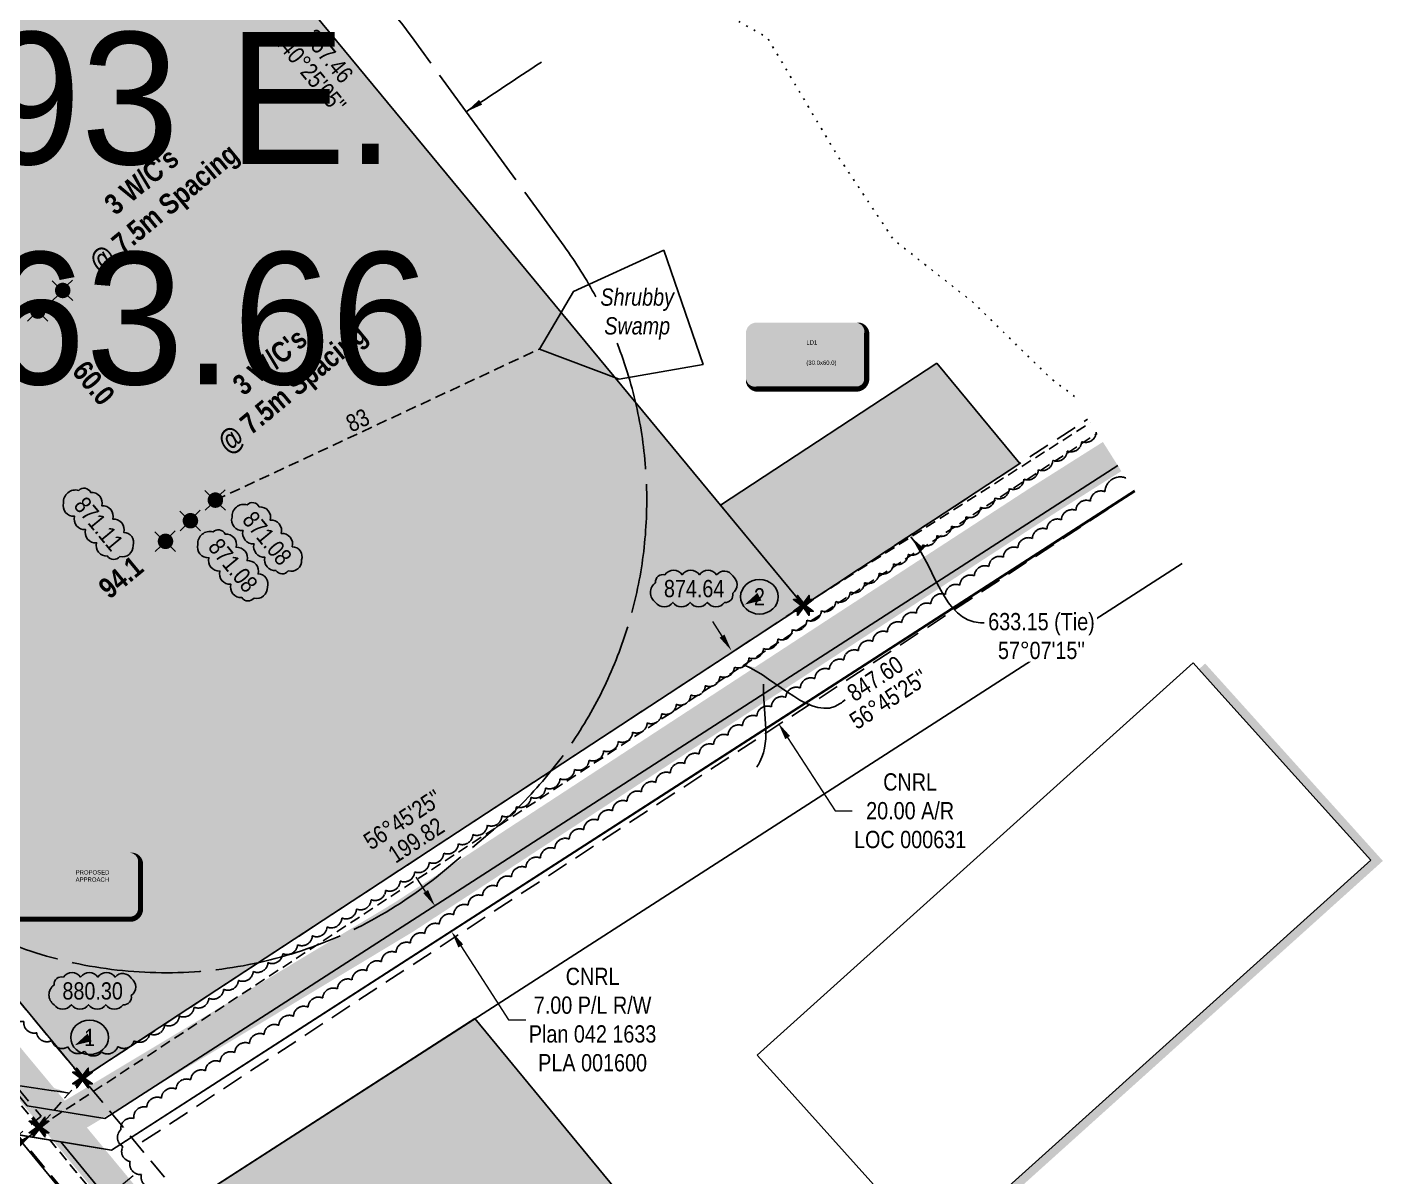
# Model space of a CAD drawing. Extents: x 414932 to 422828, y 6042137 to 6047669.
# Drawn here: x 420049 to 420834, y 6046469 to 6047135 of the extents above; entities that cross this region are included whole.
import ezdxf
from ezdxf.enums import TextEntityAlignment as Align

# ---------------------------------------------------------------- set-up
doc = ezdxf.new("R2018")
doc.units = 0
doc.header["$LTSCALE"] = 5
doc.header["$PDSIZE"] = 0.5
for name, pattern in [('0', [1, 1, 0]), ('foc-ACCESSROAD', [3.75, 2.5, -1.25]), ('foc-BUFFER', [16.75, 15, -1.75]), ('foc-TIELINE', [1.875, 1.25, -0.625]), ('foc-TOPO', [1, 0.2, -0.8])]:
    doc.linetypes.add(name, pattern=pattern)
doc.layers.get('Defpoints').update_dxf_attribs({"color": 9})
for name, color, linetype, lineweight in [('AS-GENERAL', 48, 'Continuous', 18), ('F-AR-T', 190, 'Continuous', 9), ('F-RW-T', 190, 'Continuous', 9), ('T-TIE-T', 201, 'Continuous', 18)]:
    doc.layers.add(name, color=color, linetype=linetype, lineweight=lineweight)
for name, color, linetype in [('AS-ROADS', 254, 'Continuous'), ('AUX-BUFFER', 7, 'foc-BUFFER'), ('C-RW', 13, 'Continuous'), ('CG-NOTES', 7, 'Continuous'), ('DETAIL-T', 7, 'Continuous'), ('F-AR', 190, 'foc-ACCESSROAD'), ('F-RW', 190, 'Continuous'), ('F-WS', 190, 'foc-ACCESSROAD'), ('L-BD', 7, 'Continuous'), ('L-BD1', 253, 'Continuous'), ('L-MON', 1, 'Continuous'), ('L-TIE', 7, 'foc-TIELINE'), ('P-ELEVATION', 7, 'Continuous'), ('P-PROPOSED', 10, 'Continuous'), ('P-PROPOSED-H', 21, 'Continuous'), ('P-TEMP-BLOCKS', 250, 'Continuous'), ('P-TEMP-H', 41, 'Continuous'), ('P-TEMP_WORKSPACE', 46, 'Continuous'), ('T-BUSH', 110, '0'), ('T-TIE', 201, 'foc-TIELINE'), ('T-VEGETATION CHANGE', 104, 'foc-TOPO'), ('WETLAND', 143, 'Continuous'), ('WETLAND-T', 146, 'Continuous')]:
    doc.layers.add(name, color=color, linetype=linetype)
doc.styles.add('80', font='ARIALN.TTF', dxfattribs={"height": 10})
doc.styles.add('80CG', font='ARIALN.TTF', dxfattribs={"height": 10})
doc.styles.add('80L', font='ARIALN.TTF', dxfattribs={"height": 10})
doc.styles.add('80LS', font='ARIALNI.TTF', dxfattribs={"height": 10})
doc.styles.add('BOLD', font='ARIALNB.TTF')
doc.styles.get("Standard").update_dxf_attribs({"font": 'ARIALN.TTF'})
doc.dimstyles.new('CG2011', dxfattribs={"dimscale": 5, "dimtxt": 9, "dimasz": 2, "dimexe": 0.2, "dimexo": 0.0625, "dimgap": 0.5, "dimtad": 0, "dimtih": 1, "dimtoh": 1, "dimzin": 0, "dimdsep": 46, "dimtxsty": '80CG', "dimcen": 0.1, "dimse1": 1, "dimse2": 1, "dimclrd": 256, "dimclrt": 256, "dimaunit": 1, "dimadec": 4, "dimazin": 0, "dimtfac": 0.06, "dimtofl": 0, "dimtmove": 0, "dimatfit": 1, "dimfxl": 0.2, "dimtolj": 1, "dimtzin": 0, "dimlwd": -1, "dimarcsym": 0})
doc.dimstyles.new('Compass 5 000', dxfattribs={"dimscale": 5, "dimtxt": 9, "dimasz": 2, "dimexe": 0.2, "dimexo": 0.0625, "dimgap": 0.5, "dimtad": 0, "dimtih": 1, "dimtoh": 1, "dimzin": 0, "dimdsep": 46, "dimtxsty": '80CG', "dimcen": 0.1, "dimse1": 1, "dimse2": 1, "dimclrd": 256, "dimclrt": 256, "dimaunit": 1, "dimadec": 4, "dimazin": 0, "dimtfac": 0.06, "dimtofl": 0, "dimtmove": 0, "dimatfit": 1, "dimfxl": 0.2, "dimtolj": 1, "dimtzin": 0, "dimlwd": -1, "dimarcsym": 0})

# ---------------------------------------------------------------- blocks, each defined once
blk = doc.blocks.new('*D68')
at = {"layer": 'Defpoints', "color": 0, "transparency": 16777216}
for p in [(420532.55, 6046822.61), (420457.03, 6046773.78), (420559.68, 6046780.64)]:
    blk.add_point(p, dxfattribs=at)
at = {"layer": 'F-AR-T', "transparency": 16777216}
for p, q in [((420451.6, 6046782.18), (420446.17, 6046790.58)), ((420489.59, 6046723.41), (420517.03, 6046680.98)), ((420517.03, 6046680.98), (420527.03, 6046680.98))]:
    blk.add_line(p, q, dxfattribs=at)
for points in [[(420453, 6046783.08), (420450.2, 6046781.27), (420457.03, 6046773.78)], [(420490.99, 6046724.32), (420488.19, 6046722.51), (420484.16, 6046731.81)]]:
    blk.add_solid(points, dxfattribs=at)
at = {"layer": 'F-AR-T', "transparency": 16777216, "insert": (420560.54, 6046680.98), "char_height": 10, "attachment_point": 5, "style": '80CG'}
blk.add_mtext('\\A1;CNRL\\P20.00 A/R\\PLOC 000631', dxfattribs=at)
blk = doc.blocks.new('*D70')
at = {"layer": 'Defpoints', "color": 0, "transparency": 16777216}
for p in [(419968.92, 6046610.25), (419955.42, 6046599.14), (420094.95, 6046457.04)]:
    blk.add_point(p, dxfattribs=at)
at = {"layer": 'F-RW-T', "transparency": 16777216}
for p, q in [((420102.67, 6046463.4), (420110.4, 6046469.75)), ((420073.72, 6046439.58), (420030.83, 6046404.3)), ((420030.83, 6046404.3), (420020.83, 6046404.3))]:
    blk.add_line(p, q, dxfattribs=at)
for points in [[(420101.62, 6046464.68), (420103.73, 6046462.11), (420094.95, 6046457.04)], [(420072.66, 6046440.87), (420074.78, 6046438.29), (420081.44, 6046445.93)]]:
    blk.add_solid(points, dxfattribs=at)
at = {"layer": 'F-RW-T', "transparency": 16777216, "insert": (419984.58, 6046404.3), "char_height": 10, "attachment_point": 5, "style": '80CG'}
blk.add_mtext('\\A1;CNRL\\P7.00 P/L R/W\\PPLA 001968', dxfattribs=at)
blk = doc.blocks.new('*D71')
at = {"layer": 'Defpoints', "color": 0, "transparency": 16777216}
for p in [(420413.58, 6046708.73), (420423.08, 6046694.04), (420294.83, 6046611.12)]:
    blk.add_point(p, dxfattribs=at)
at = {"layer": 'F-RW-T', "transparency": 16777216}
for p, q in [((420279.9, 6046634.2), (420274.47, 6046642.6)), ((420300.26, 6046602.72), (420327.88, 6046560)), ((420327.88, 6046560), (420337.88, 6046560))]:
    blk.add_line(p, q, dxfattribs=at)
for points in [[(420281.3, 6046635.11), (420278.5, 6046633.3), (420285.33, 6046625.81)], [(420301.66, 6046603.63), (420298.86, 6046601.82), (420294.83, 6046611.12)]]:
    blk.add_solid(points, dxfattribs=at)
at = {"layer": 'F-RW-T', "transparency": 16777216, "insert": (420376.61, 6046560), "char_height": 10, "attachment_point": 5, "style": '80CG'}
blk.add_mtext('\\A1;CNRL\\P7.00 P/L R/W\\PPlan 042 1633\\PPLA 001600', dxfattribs=at)
blk = doc.blocks.new('WC')
at = {"layer": 'L-MON'}
h = blk.add_hatch(color=255, dxfattribs=at)
h.dxf.hatch_style = 1
edge = h.paths.add_edge_path()
edge.add_arc((0, 0), 0.9, 0, 360)
at = {"layer": 'L-MON', "color": 240, "flags": 128}
for points in [[(-0.62, 0.5), (-1.23, 1.12)], [(0.52, 0.61), (1.13, 1.21)], [(-1.18, -1.18), (-0.56, -0.57)], [(1.16, -1.18), (0.56, -0.57)]]:
    blk.add_lwpolyline(points, dxfattribs=at)
at = {"layer": 'L-MON', "color": 240}
for radius in [0.8, 0.373]:
    blk.add_circle((0, 0), radius, dxfattribs=at)
blk = doc.blocks.new('TEMP')
h = blk.add_hatch(color=255)
h.dxf.hatch_style = 1
h.paths.add_polyline_path([(0, 0.25), (-0.67, 1.15), (-0.67, 0.67), (-1.15, 0.67), (-0.25, 0), (-1.15, -0.67), (-0.67, -0.67), (-0.67, -1.15), (0, -0.25), (0.67, -1.15), (0.67, -0.67), (1.15, -0.67), (0.25, 0), (1.15, 0.67), (0.67, 0.67), (0.67, 1.15)])
h.paths.add_polyline_path([(0.57, 0.85), (0.57, 0.57), (0.85, 0.57), (0.08, 0), (0.85, -0.57), (0.57, -0.57), (0.57, -0.85), (0, -0.08), (-0.57, -0.85), (-0.57, -0.57), (-0.85, -0.57), (-0.08, 0), (-0.85, 0.57), (-0.57, 0.57), (-0.57, 0.85), (0, 0.08)], flags=16)
h = blk.add_hatch(color=1)
h.dxf.hatch_style = 1
h.paths.add_polyline_path([(0, 0.08), (-0.57, 0.85), (-0.57, 0.57), (-0.85, 0.57), (-0.08, 0), (-0.85, -0.57), (-0.57, -0.57), (-0.57, -0.85), (0, -0.08), (0.57, -0.85), (0.57, -0.57), (0.85, -0.57), (0.08, 0), (0.85, 0.57), (0.57, 0.57), (0.57, 0.85)])
at = {"color": 1}
for p, q in [((-0.08, 0), (0.08, 0)), ((0, 0.08), (0, -0.08))]:
    blk.add_line(p, q, dxfattribs=at)
at = {"color": 255, "flags": 128}
blk.add_lwpolyline([(-0.25, 0), (-1.15, 0.67), (-0.67, 0.67), (-0.67, 1.15), (0, 0.25), (0.67, 1.15), (0.67, 0.67), (1.15, 0.67), (0.25, 0), (1.15, -0.67), (0.67, -0.67), (0.67, -1.15), (0, -0.25), (-0.67, -1.15), (-0.67, -0.67), (-1.15, -0.67)], close=True, dxfattribs=at)
at = {"color": 1, "flags": 128}
blk.add_lwpolyline([(-0.08, 0), (-0.85, 0.57), (-0.57, 0.57), (-0.57, 0.85), (0, 0.08), (0.57, 0.85), (0.57, 0.57), (0.85, 0.57), (0.08, 0), (0.85, -0.57), (0.57, -0.57), (0.57, -0.85), (0, -0.08), (-0.57, -0.85), (-0.57, -0.57), (-0.85, -0.57)], close=True, dxfattribs=at)
blk = doc.blocks.new('*U44')
at = {"true_color": 0xff8aff}
h = blk.add_hatch(color=211, dxfattribs=at)
edge = h.paths.add_edge_path()
edge.add_line((-29, -20), (29, -20))
edge.add_arc((29, -14), 6, 270, 360)
edge.add_line((35, -14), (35, 12.5))
edge.add_arc((29, 12.5), 6, 0, 90)
edge.add_line((29, 18.5), (-29, 18.5))
edge.add_arc((-29, 12.5), 6, 90, 180)
edge.add_line((-35, 12.5), (-35, -14))
edge.add_arc((-29, -14), 6, 180, 270)
at = {"color": 250, "flags": 128}
blk.add_lwpolyline([(-29, -20, 3, 3, 0), (29, -20, 3, 3, 0.414214), (35, -14, 3, 3, 0), (35, 12.5, 3, 0, 0.414214), (29, 18.5, 0, 0, 0), (-29, 18.5, 0, 0, 0.414214), (-35, 12.5, 0, 0, 0), (-35, -14, 0, 3, 0.414214)], format="xyseb", close=True, dxfattribs=at)
at = {"flags": 128}
blk.add_lwpolyline([(-21.17, -2.14, 0, 7.5, 0), (0, 0, 0, 0, 0)], format="xyseb", dxfattribs=at)
at = {"color": 250, "lineweight": 30, "flags": 104}
blk.add_attdef('TEMP_AREA_W1', text='', height=12, dxfattribs=at).set_placement((0, 8.26), align=Align.MIDDLE_CENTER)
blk.add_attdef('ENTER_TEXT', text='', height=9, dxfattribs=at).set_placement((0, -3.47), align=Align.TOP_CENTER)
blk = doc.blocks.new('*U52')
at = {"layer": 'P-ELEVATION'}
h = blk.add_hatch(color=111, dxfattribs=at)
h.dxf.hatch_style = 1
edge = h.paths.add_edge_path()
edge.add_arc((-17.35, -4.5), 6.1, 215, 325)
edge.add_arc((-7.35, -4.5), 6.1, 215, 325)
edge.add_arc((2.65, -4.5), 6.1, 215, 325)
edge.add_arc((12.65, -4.5), 6.1, 215, 325)
edge.add_arc((18.14, -3.7), 4.32, 263.43363, 373.43363)
edge.add_arc((18.85, 2.3), 6.1, 305, 415)
edge.add_arc((17.45, 4.39), 5.69, 30.69553, 140.69553)
edge.add_arc((8.05, 4.5), 6.1, 35, 145)
edge.add_arc((-1.95, 4.5), 6.1, 35, 145)
edge.add_arc((-11.95, 4.5), 6.1, 35, 145)
edge.add_arc((-18.04, 3.81), 4.33, 75.42608, 185.42608)
edge.add_arc((-18.36, -2.3), 6.96, 125, 235)
at = {"color": 240, "flags": 128}
blk.add_lwpolyline([(-22.35, -8, 0.520567), (-12.35, -8, 0.520567), (-2.35, -8, 0.520567), (7.65, -8, 0.520567), (17.65, -8, 0.520567), (22.35, -2.7, 0.520567), (22.35, 7.3, 0.520567), (13.05, 8, 0.520567), (3.05, 8, 0.520567), (-6.95, 8, 0.520567), (-16.95, 8, 0.520567), (-22.35, 3.4, 0.520567)], format="xyb", close=True, dxfattribs=at)
at = {"layer": 'P-ELEVATION', "color": 240, "flags": 128}
blk.add_lwpolyline([(0, 0, 12.5, 0, 0), (-14.53, 4.39, 0, 0, 0)], format="xyseb", dxfattribs=at)
at = {"layer": 'P-ELEVATION', "color": 240, "style": '80'}
blk.add_attdef('ELEVATION', text='', height=10, dxfattribs=at).set_placement((0, 0), align=Align.MIDDLE_CENTER)
blk = doc.blocks.new('*U53')
at = {"layer": 'P-ELEVATION'}
h = blk.add_hatch(color=111, dxfattribs=at)
h.dxf.hatch_style = 1
edge = h.paths.add_edge_path()
edge.add_arc((-17.35, -4.5), 6.1, 215, 325)
edge.add_arc((-7.35, -4.5), 6.1, 215, 325)
edge.add_arc((2.65, -4.5), 6.1, 215, 325)
edge.add_arc((12.65, -4.5), 6.1, 215, 325)
edge.add_arc((18.14, -3.7), 4.32, 263.43363, 373.43363)
edge.add_arc((18.85, 2.3), 6.1, 305, 415)
edge.add_arc((17.45, 4.39), 5.69, 30.69553, 140.69553)
edge.add_arc((8.05, 4.5), 6.1, 35, 145)
edge.add_arc((-1.95, 4.5), 6.1, 35, 145)
edge.add_arc((-11.95, 4.5), 6.1, 35, 145)
edge.add_arc((-18.04, 3.81), 4.33, 75.42608, 185.42608)
edge.add_arc((-18.36, -2.3), 6.96, 125, 235)
at = {"color": 240, "flags": 128}
blk.add_lwpolyline([(-22.35, -8, 0.520567), (-12.35, -8, 0.520567), (-2.35, -8, 0.520567), (7.65, -8, 0.520567), (17.65, -8, 0.520567), (22.35, -2.7, 0.520567), (22.35, 7.3, 0.520567), (13.05, 8, 0.520567), (3.05, 8, 0.520567), (-6.95, 8, 0.520567), (-16.95, 8, 0.520567), (-22.35, 3.4, 0.520567)], format="xyb", close=True, dxfattribs=at)
at = {"layer": 'P-ELEVATION', "color": 240, "flags": 128}
blk.add_lwpolyline([(0, 0, 12.5, 0, 0), (-14.53, 4.39, 0, 0, 0)], format="xyseb", dxfattribs=at)
at = {"layer": 'P-ELEVATION', "color": 240, "style": '80'}
blk.add_attdef('ELEVATION', text='', height=10, dxfattribs=at).set_placement((0, 0), align=Align.MIDDLE_CENTER)
blk = doc.blocks.new('Induction_Bend_No')
at = {"layer": 'P-ELEVATION'}
h = blk.add_hatch(color=111, dxfattribs=at)
h.dxf.hatch_style = 1
edge = h.paths.add_edge_path()
edge.add_ellipse((0, 0), major_axis=(-10.94, 0), ratio=0.913794, start_angle=0, end_angle=360)
at = {"layer": 'P-ELEVATION', "color": 7, "flags": 128}
blk.add_lwpolyline([(0, 0, 5, 0, 0), (-8.54, -4.54, 0, 0, 0)], format="xyseb", dxfattribs=at)
at = {"layer": 'P-ELEVATION', "color": 7}
blk.add_ellipse((0, 0), major_axis=(-10.94, 0), ratio=0.913794, dxfattribs=at)
at = {"layer": 'P-ELEVATION', "style": '80'}
blk.add_attdef('BEND', text='', height=10, dxfattribs=at).set_placement((0, 0), align=Align.MIDDLE_CENTER)
blk = doc.blocks.new('*U55')
at = {"layer": 'P-ELEVATION'}
h = blk.add_hatch(color=111, dxfattribs=at)
h.dxf.hatch_style = 1
edge = h.paths.add_edge_path()
edge.add_arc((-17.35, -4.5), 6.1, 215, 325)
edge.add_arc((-7.35, -4.5), 6.1, 215, 325)
edge.add_arc((2.65, -4.5), 6.1, 215, 325)
edge.add_arc((12.65, -4.5), 6.1, 215, 325)
edge.add_arc((18.14, -3.7), 4.32, 263.43363, 373.43363)
edge.add_arc((18.85, 2.3), 6.1, 305, 415)
edge.add_arc((17.45, 4.39), 5.69, 30.69553, 140.69553)
edge.add_arc((8.05, 4.5), 6.1, 35, 145)
edge.add_arc((-1.95, 4.5), 6.1, 35, 145)
edge.add_arc((-11.95, 4.5), 6.1, 35, 145)
edge.add_arc((-18.04, 3.81), 4.33, 75.42608, 185.42608)
edge.add_arc((-18.36, -2.3), 6.96, 125, 235)
at = {"color": 240, "flags": 128}
blk.add_lwpolyline([(-22.35, -8, 0.520567), (-12.35, -8, 0.520567), (-2.35, -8, 0.520567), (7.65, -8, 0.520567), (17.65, -8, 0.520567), (22.35, -2.7, 0.520567), (22.35, 7.3, 0.520567), (13.05, 8, 0.520567), (3.05, 8, 0.520567), (-6.95, 8, 0.520567), (-16.95, 8, 0.520567), (-22.35, 3.4, 0.520567)], format="xyb", close=True, dxfattribs=at)
at = {"layer": 'P-ELEVATION', "color": 240, "flags": 128}
blk.add_lwpolyline([(0, 0, 12.5, 0, 0), (-14.53, 4.39, 0, 0, 0)], format="xyseb", dxfattribs=at)
at = {"layer": 'P-ELEVATION', "color": 240, "style": '80'}
blk.add_attdef('ELEVATION', text='', height=10, dxfattribs=at).set_placement((0, 0), align=Align.MIDDLE_CENTER)
blk = doc.blocks.new('*U45')
at = {"layer": 'P-ELEVATION'}
h = blk.add_hatch(color=111, dxfattribs=at)
h.dxf.hatch_style = 1
edge = h.paths.add_edge_path()
edge.add_arc((-17.35, -4.5), 6.1, 215, 325)
edge.add_arc((-7.35, -4.5), 6.1, 215, 325)
edge.add_arc((2.65, -4.5), 6.1, 215, 325)
edge.add_arc((12.65, -4.5), 6.1, 215, 325)
edge.add_arc((18.14, -3.7), 4.32, 263.43363, 373.43363)
edge.add_arc((18.85, 2.3), 6.1, 305, 415)
edge.add_arc((17.45, 4.39), 5.69, 30.69553, 140.69553)
edge.add_arc((8.05, 4.5), 6.1, 35, 145)
edge.add_arc((-1.95, 4.5), 6.1, 35, 145)
edge.add_arc((-11.95, 4.5), 6.1, 35, 145)
edge.add_arc((-18.04, 3.81), 4.33, 75.42608, 185.42608)
edge.add_arc((-18.36, -2.3), 6.96, 125, 235)
at = {"color": 240, "flags": 128}
blk.add_lwpolyline([(-22.35, -8, 0.520567), (-12.35, -8, 0.520567), (-2.35, -8, 0.520567), (7.65, -8, 0.520567), (17.65, -8, 0.520567), (22.35, -2.7, 0.520567), (22.35, 7.3, 0.520567), (13.05, 8, 0.520567), (3.05, 8, 0.520567), (-6.95, 8, 0.520567), (-16.95, 8, 0.520567), (-22.35, 3.4, 0.520567)], format="xyb", close=True, dxfattribs=at)
at = {"layer": 'P-ELEVATION', "color": 240, "flags": 128}
blk.add_lwpolyline([(0, 0, 12.5, 0, 0), (-14.53, 4.39, 0, 0, 0)], format="xyseb", dxfattribs=at)
at = {"layer": 'P-ELEVATION', "color": 240, "style": '80'}
blk.add_attdef('ELEVATION', text='', height=10, dxfattribs=at).set_placement((0, 0), align=Align.MIDDLE_CENTER)
blk = doc.blocks.new('*U48')
h = blk.add_hatch(color=255)
edge = h.paths.add_edge_path()
edge.add_line((-31.5, -20), (31.5, -20))
edge.add_arc((31.5, -14), 6, 270, 360)
edge.add_line((37.5, -14), (37.5, 12.5))
edge.add_arc((31.5, 12.5), 6, 0, 90)
edge.add_line((31.5, 18.5), (-31.5, 18.5))
edge.add_arc((-31.5, 12.5), 6, 90, 180)
edge.add_line((-37.5, 12.5), (-37.5, -14))
edge.add_arc((-31.5, -14), 6, 180, 270)
at = {"color": 1, "flags": 128}
blk.add_lwpolyline([(-31.5, -20, 3, 3, 0), (31.5, -20, 3, 3, 0.414214), (37.5, -14, 3, 3, 0), (37.5, 12.5, 3, 0, 0.414214), (31.5, 18.5, 0, 0, 0), (-31.5, 18.5, 0, 0, 0.414214), (-37.5, 12.5, 0, 0, 0), (-37.5, -14, 0, 3, 0.414214)], format="xyseb", close=True, dxfattribs=at)
for points in [[(-60.18, -34.46, 0, 7.5, 0), (0, 0, 0, 0, 0)], [(0.79, -14.78, 0, 7.5, 0), (0, 0, 0, 0, 0)]]:
    blk.add_lwpolyline(points, format="xyseb", dxfattribs=at)
at = {"color": 1, "lineweight": 30, "flags": 104}
blk.add_attdef('ENTER_TEXT', text='', height=10, dxfattribs=at).set_placement((0, 0), align=Align.MIDDLE_CENTER)
blk = doc.blocks.new('*U39')
at = {"layer": 'CG-NOTES'}
for p, q in [((-173.38, 20.73), (166.62, 20.73)), ((-173.38, -1.71), (-173.38, 20.73)), ((166.62, 20.73), (166.62, -1.71)), ((-173.38, -133.27), (-173.38, -1.71)), ((166.62, -1.71), (166.62, -133.27)), ((166.62, -133.27), (-173.38, -133.27))]:
    blk.add_line(p, q, dxfattribs=at)
at = {"layer": 'CG-NOTES', "const_width": 5, "flags": 128}
for points in [[(169.12, -1.76), (169.12, 15.73)], [(169.12, -1.76), (169.12, -135.77), (-168.38, -135.77)]]:
    blk.add_lwpolyline(points, dxfattribs=at)
blk = doc.blocks.new('*U83')
h = blk.add_hatch(color=254)
edge = h.paths.add_edge_path()
edge.add_line((-36.5, -28.5), (36.5, -28.5))
edge.add_arc((36.5, -22.5), 6, 270, 360)
edge.add_line((42.5, -22.5), (42.5, 21))
edge.add_arc((36.5, 21), 6, 0, 90)
edge.add_line((36.5, 27), (-36.5, 27))
edge.add_arc((-36.5, 21), 6, 90, 180)
edge.add_line((-42.5, 21), (-42.5, -22.5))
edge.add_arc((-36.5, -22.5), 6, 180, 270)
at = {"color": 1, "flags": 128}
blk.add_lwpolyline([(-36.5, -28.5, 3, 3, 0), (36.5, -28.5, 3, 3, 0.414214), (42.5, -22.5, 3, 3, 0), (42.5, 21, 3, 0, 0.414214), (36.5, 27, 0, 0, 0), (-36.5, 27, 0, 0, 0.414214), (-42.5, 21, 0, 0, 0), (-42.5, -22.5, 0, 3, 0.414214)], format="xyseb", close=True, dxfattribs=at)
blk.add_lwpolyline([(-5.14, -25.8, 0, 10, 0), (0, 0, 5, 5, 0)], format="xyseb", dxfattribs=at)
at = {"color": 1, "lineweight": 30, "flags": 104}
blk.add_attdef('ENTER_TEXT', text='', height=10, dxfattribs=at).set_placement((-0.35, 0), align=Align.MIDDLE_CENTER)

msp = doc.modelspace()

# ---------------------------------------------------------------- hatches: boundary and pattern name
at = {"layer": 'P-PROPOSED-H'}
h = msp.add_hatch(color=256, dxfattribs=at)
h.dxf.hatch_style = 1
h.paths.add_polyline_path([(420088.74, 6047295.807), (419706.254, 6046979.586), (420081.07, 6046526.228), (420498.684, 6046799.959)])
at = {"layer": 'P-TEMP-H'}
h = msp.add_hatch(color=256, dxfattribs=at)
h.dxf.hatch_style = 1
h.paths.add_polyline_path([(420575.957, 6046940.274), (420624.034, 6046882.121), (420498.684, 6046799.959), (420450.606, 6046858.113)])
h = msp.add_hatch(color=256, dxfattribs=at)
h.dxf.hatch_style = 1
h.paths.add_polyline_path([(420308.474, 6046560.65), (420141.603, 6046453.061), (420300.661, 6046260.256), (420467.533, 6046367.845)])

# ---------------------------------------------------------------- linework, layer by layer
at = {"layer": 'AS-ROADS', "const_width": 19.991, "flags": 128}
for points in [[(420376.725, 6046128.893), (420304.117, 6046216.905), (420163.512, 6046385.35), (420068.13, 6046500.585), (420016.73, 6046562.397), (419859.835, 6046755.345), (419552.516, 6047123.38)], [(420069.455, 6046500.58), (420267.025, 6046619.247), (420520.887, 6046785.012), (420636.125, 6046860.002), (420677.556, 6046886.18)]]:
    msp.add_lwpolyline(points, dxfattribs=at)
at = {"layer": 'AUX-BUFFER', "color": 251, "linetype": 'foc-BUFFER', "flags": 128}
msp.add_lwpolyline([(420390.872, 6046951.772, -0.32362), (420317.3, 6046668.357), (420288.411, 6046644.474, -0.4323697), (419927.16, 6046689.995), (419838.751, 6046811.441, -0.3962876), (419881.552, 6047151.101), (419910.44, 6047174.985, -0.4323697), (420271.691, 6047129.463), (420360.1, 6047008.017, -0.0347018), (420378.499, 6046978.662, -0.0347018)], format="xyb", dxfattribs=at)
at = {"layer": 'C-RW'}
for points in [[(419429.741, 6046859.272), (419445.515, 6046878.402), (419525.707, 6047007.082), (419571.8, 6047063.811), (420009.706, 6046529.96), (419996.263, 6046518.854), (420028.025, 6046480.409), (420043.675, 6046493.337), (420097.941, 6046484.395), (420690.812, 6046865.957)], [(420718.21, 6046824.157), (420054.154, 6046396.78), (419572.088, 6046985.562), (419566.479, 6046978.673), (419486.163, 6046850.084), (419463.285, 6046822.016)]]:
    msp.add_lwpolyline(points, dxfattribs=at)
at = {"layer": 'F-AR'}
for points in [[(419586.321, 6047124.681), (420084.857, 6046521.668), (420396.32, 6046145.1)], [(420357.809, 6046113.248), (420046.339, 6046489.824), (419553.776, 6047085.612)]]:
    msp.add_lwpolyline(points, dxfattribs=at)
at = {"layer": 'F-AR', "flags": 128}
for points in [[(420081.102, 6046526.21), (420663.353, 6046907.85)], [(420690.75, 6046866.051), (420113.151, 6046487.46)]]:
    msp.add_lwpolyline(points, dxfattribs=at)
at = {"layer": 'F-RW', "flags": 128}
msp.add_lwpolyline([(420690.501, 6046866.431), (420097.941, 6046484.395), (420039.74, 6046493.986), (419571.8, 6047063.811), (419583.27, 6047077.928), (420049.085, 6046510.174), (420094.131, 6046502.75), (420680.912, 6046881.061)], dxfattribs=at)
at = {"layer": 'F-RW'}
msp.add_lwpolyline([(420369.637, 6046123.03), (420068.514, 6046489.244), (420042.322, 6046493.56), (420049.322, 6046485.043), (420356.158, 6046111.882)], dxfattribs=at)
at = {"layer": 'F-WS', "flags": 128}
msp.add_lwpolyline([(420041.803, 6046491.417), (420028.224, 6046480.208), (419996.395, 6046518.764), (420010.054, 6046530.04), (420019.687, 6046537.991), (420023.544, 6046541.174), (420025.314, 6046542.636), (420052.248, 6046510.006), (420057.141, 6046504.078), (420051.419, 6046499.356), (420044.403, 6046493.564), (420041.803, 6046491.417)], close=True, dxfattribs=at)
at = {"layer": 'L-TIE'}
msp.add_line((420055.937, 6046497.802), (420668.812, 6046899.521), dxfattribs=at)
for points in [[(419579.835, 6047073.701), (420055.937, 6046497.802), (420367.429, 6046121.204)], [(420081.102, 6046526.21), (420055.969, 6046497.785)]]:
    msp.add_lwpolyline(points, dxfattribs=at)
at = {"layer": 'L-TIE', "flags": 128}
msp.add_lwpolyline([(420498.684, 6046799.959), (420664.794, 6046905.651)], dxfattribs=at)
at = {"layer": 'P-PROPOSED', "flags": 128}
msp.add_lwpolyline([(420088.74, 6047295.807), (419706.254, 6046979.586), (420081.07, 6046526.228), (420498.684, 6046799.959)], close=True, dxfattribs=at)
at = {"layer": 'P-TEMP_WORKSPACE'}
msp.add_lwpolyline([(420575.957, 6046940.274), (420624.034, 6046882.121), (420498.684, 6046799.959), (420450.606, 6046858.113)], close=True, dxfattribs=at)
at = {"layer": 'P-TEMP_WORKSPACE', "flags": 128}
msp.add_lwpolyline([(420308.474, 6046560.65), (420141.603, 6046453.061), (420300.661, 6046260.256), (420467.533, 6046367.845)], close=True, dxfattribs=at)
at = {"layer": 'T-TIE', "flags": 128}
msp.add_lwpolyline([(420158.075, 6046860.948), (420345.755, 6046948.462)], dxfattribs=at)
at = {"layer": 'T-VEGETATION CHANGE', "flags": 128}
msp.add_lwpolyline([(420312.381, 6047319.094), (420311.785, 6047260.669), (420369.414, 6047190.353), (420477.834, 6047128.827), (420517.881, 6047061.441), (420551.091, 6047011.634), (420596.999, 6046975.499), (420641.929, 6046931.552), (420658.534, 6046918.856)], dxfattribs=at)
at = {"layer": 'WETLAND'}
msp.add_lwpolyline([(420417.775, 6047005.812), (420440.594, 6046939.575), (420391.929, 6046931.014), (420345.755, 6046948.462), (420365.568, 6046981.869), (420417.775, 6047005.812)], close=True, dxfattribs=at)

# ---------------------------------------------------------------- block references
at = {"rotation": 309.5819444444444}
for name, p, xscale, yscale, zscale, values in [('*U53', (420090.512, 6046847.209), 0.9991200034306387, 0.9991200034306387, 0.9991200034306387, {'ELEVATION': '871.11'}), ('*U52', (420188.116, 6046838.877), 0.9991200034306388, 0.9991200034306388, 0.9991200034306388, {'ELEVATION': '871.08'}), ('*U52', (420168.331, 6046823.175), 0.9991200034306388, 0.9991200034306388, 0.9991200034306388, {'ELEVATION': '871.08'})]:
    msp.add_blockref(name, p, dxfattribs=dict(at, xscale=xscale, yscale=yscale, zscale=zscale)).add_auto_attribs(values)
for name, p, xscale, yscale, zscale, values in [('*U55', (420435.426, 6046809.714), 0.9991200034306381, 0.9991200034306381, 0.9991200034306381, {'ELEVATION': '874.64'}), ('Induction_Bend_No', (420473.235, 6046804.965), 0.9995439999999992, 0.9995439999999992, 0.9995439999999992, {'BEND': '2'}), ('*U45', (420086.977, 6046576.658), 0.9991200034306381, 0.9991200034306381, 0.9991200034306381, {'ELEVATION': '880.30'}), ('Induction_Bend_No', (420085.223, 6046549.722), 0.9995439999999992, 0.9995439999999992, 0.9995439999999992, {'BEND': '1'})]:
    msp.add_blockref(name, p, dxfattribs=dict(xscale=xscale, yscale=yscale, zscale=zscale)).add_auto_attribs(values)
ref = msp.add_blockref('*U48', (420077.248, 6046638.175), dxfattribs=dict(xscale=0.9995439999999992, yscale=0.9995439999999992, zscale=0.9995439999999992))
lines = msp.add_mtext('PROPOSED\\PAPPROACH', dxfattribs={"color": 1, "insert": (420077.122, 6046646.589), "char_height": 2.5, "attachment_point": 1})
ref.add_attrib('ENTER_TEXT', '', (420077.122, 6046646.589), dxfattribs={"flags": 104}).embed_mtext(lines)
at = {"layer": 'DETAIL-T'}
ref = msp.add_blockref('*U83', (419653.692, 6047259.511), dxfattribs=at)
lines = msp.add_mtext('6047018.32 N.\\P417753.93 E.\\PElev.= 863.66', dxfattribs={"layer": '0', "color": 1, "insert": (419653.692, 6047259.511), "char_height": 76.47059, "attachment_point": 1})
ref.add_attrib('ENTER_TEXT', '', (419653.692, 6047259.511), dxfattribs={"flags": 104}).embed_mtext(lines)
at = {"layer": 'L-MON'}
for name, p, xscale, yscale, zscale in [('WC', (420069.665, 6046982.394), 4.997719999999997, 4.997719999999997, 4.997719999999997), ('WC', (420055.221, 6046970.452), 4.997719999999997, 4.997719999999997, 4.997719999999997), ('WC', (420158.075, 6046860.948), 4.99775165, 4.99775165, 4.99775165), ('WC', (420143.63, 6046849.006), 4.997719999999997, 4.997719999999997, 4.997719999999997), ('WC', (420129.186, 6046837.064), 4.997719999999997, 4.997719999999997, 4.997719999999997), ('TEMP', (420498.684, 6046799.959), 4.997719999999997, 4.997719999999997, 4.997719999999997), ('TEMP', (420081.102, 6046526.21), 4.997719999999997, 4.997719999999997, 4.997719999999997), ('TEMP', (420055.937, 6046497.802), 4.997719999999997, 4.997719999999997, 4.997719999999997)]:
    msp.add_blockref(name, p, dxfattribs=dict(at, xscale=xscale, yscale=yscale, zscale=zscale))
at = {"layer": 'P-TEMP-BLOCKS'}
ref = msp.add_blockref('*U44', (420500.437, 6046945.266), dxfattribs=dict(at, xscale=0.9995439999999992, yscale=0.9995439999999992, zscale=0.9995439999999992))
lines = msp.add_mtext('LD1', dxfattribs={"layer": '0', "color": 250, "insert": (420500.437, 6046953.527), "char_height": 2.5, "attachment_point": 1})
ref.add_attrib('TEMP_AREA_W1', '', (420500.437, 6046953.527), dxfattribs={"flags": 104}).embed_mtext(lines)
lines = msp.add_mtext('(30.0x60.0)', dxfattribs={"layer": '0', "color": 250, "insert": (420500.44, 6046941.798), "char_height": 2.5, "attachment_point": 1})
ref.add_attrib('ENTER_TEXT', '', (420500.44, 6046941.798), dxfattribs={"flags": 104}).embed_mtext(lines)

# ---------------------------------------------------------------- texts
at = {"layer": 'L-BD', "style": '80L'}
for s, p in [('847.60', (420540.284, 6046757.602)), ("56°45'25''", (420548.092, 6046745.69))]:
    msp.add_text(s, height=9.9954, rotation=33.2431, dxfattribs=at).set_placement(p, align=Align.MIDDLE)
at = {"layer": 'L-BD', "color": 3, "attachment_point": 1, "line_spacing_factor": 1.010232, "style": 'BOLD', "bg_fill": 1, "box_fill_scale": 1.1, "bg_fill_color": 21, "bg_fill_transparency": 0}
for s, insert, char_height, width, rotation in [("\\pxqc;3 W/C's \\P@ 7.5m Spacing", (420068.013, 6047014.502), 11.98482, 112.61042, 39.582351), ("\\pxqc;3 W/C's \\P@ 7.5m Spacing", (420142.353, 6046909.986), 11.98482, 112.61042, 39.582351), ('\\pxqc;60.0', (420083.894, 6046942.756), 11.9848, 26.23957, 309.582351), ('\\pxqc;94.1', (420089.337, 6046812.569), 11.9848, 26.23957, 39.582351)]:
    msp.add_mtext(s, dxfattribs=dict(at, insert=insert, char_height=char_height, width=width, rotation=rotation))
at = {"layer": 'L-BD1'}
for s, rotation, p in [('140°25\'05"', 309.582351, (420212.753, 6047109.147)), ('257.46', 309.582351, (420223.731, 6047118.223)), ("56°45'25''", 33.247163, (420266.589, 6046675.915)), ('199.82', 33.247163, (420274.398, 6046664.003))]:
    msp.add_text(s, height=9.9954, rotation=rotation, dxfattribs=at).set_placement(p, align=Align.MIDDLE_CENTER)
at = {"layer": 'T-TIE-T', "style": '80L'}
msp.add_text('83', height=9.9954, rotation=24.999303, dxfattribs=at).set_placement((420240.5, 6046907.254), align=Align.MIDDLE)
at = {"layer": 'WETLAND-T', "insert": (420365.396, 6046983.56), "char_height": 9.99544, "attachment_point": 1, "style": '80LS'}
msp.add_mtext_dynamic_manual_height_columns('\\pxqc;Shrubby Swamp', width=74.0792, gutter_width=49.977, heights=[0], dxfattribs=at)

# ---------------------------------------------------------------- dimensions: what is measured, and where the dimension line sits
at = {"layer": 'F-AR-T'}
dim = msp.add_linear_dim(base=(420457.027, 6046773.782), p1=(420559.685, 6046780.639), p2=(420532.549, 6046822.61), angle=122.884193, text='CNRL\\P20.00 A/R\\PLOC 000631', dimstyle='Compass 5 000', dxfattribs=at)
dim.commit()
dim.dimension.update_dxf_attribs({"geometry": '*D68', "text_midpoint": (420560.54, 6046680.979), "dimtype": 161})
at = {"layer": 'F-RW-T'}
for base, p1, p2, angle, text, picture, middle in [((420294.826, 6046611.12), (420413.585, 6046708.728), (420423.08, 6046694.041), 302.884288, 'CNRL\\P7.00 P/L R/W\\PPlan 042 1633\\PPLA 001600', '*D71', (420376.612, 6046559.999)), ((420094.952, 6046457.043), (419955.416, 6046599.143), (419968.923, 6046610.254), 39.439998, 'CNRL\\P7.00 P/L R/W\\PPLA 001968', '*D70', (419984.58, 6046404.299))]:
    dim = msp.add_linear_dim(base=base, p1=p1, p2=p2, angle=angle, text=text, dimstyle='Compass 5 000', dxfattribs=at)
    dim.commit()
    dim.dimension.update_dxf_attribs({"geometry": picture, "text_midpoint": middle, "dimtype": 161})

# ---------------------------------------------------------------- leaders
at = {"layer": 'AS-GENERAL', "path_type": 1}
msp.add_leader([(420475.61, 6046754.394), (420473.548, 6046709.441), (420471.777, 6046706.223)], dimstyle='Compass 5 000', override={"dimgap": 0.5, "dimtad": 0}, dxfattribs=at)
at = {"layer": 'AUX-BUFFER', "path_type": 1}
msp.add_leader([(420303.398, 6047085.909), (420346.918, 6047114.646)], dimstyle='CG2011', override={"dimasz": 2, "dimgap": 0.5, "dimtad": 0}, dxfattribs=at)
at = {"layer": 'L-BD', "path_type": 1}
for points in [[(420464.291, 6046765.464), (420519.975, 6046743.057), (420522.863, 6046745.288)], [(420073.421, 6046517.523), (419990.398, 6046530.263), (419988.354, 6046530.672)]]:
    msp.add_leader(points, dimstyle='Compass 5 000', override={"dimgap": 0.5, "dimtad": 0}, dxfattribs=at)
at = {"layer": 'L-MON', "path_type": 1}
msp.add_leader([(420052.07, 6046493.83), (419997.586, 6046453.17), (419995.205, 6046452.694)], dimstyle='Compass 5 000', override={"dimgap": 0.5, "dimtad": 0}, dxfattribs=at)

# ---------------------------------------------------------------- next in the draw order: texts
at = {"layer": 'L-BD', "insert": (420606.064, 6046795.563), "char_height": 9.99544, "width": 61.14305, "attachment_point": 1, "line_spacing_factor": 0.820805, "style": '80L', "bg_fill": 3, "box_fill_scale": 1.15, "bg_fill_color": 256, "bg_fill_true_color": 256, "bg_fill_transparency": 0}
msp.add_mtext("\\pxsm1,qc;633.15 (Tie)\\P57°07'15'' ", dxfattribs=at)

# ---------------------------------------------------------------- next in the draw order: linework, layer by layer
at = {"layer": 'T-BUSH', "flags": 128}
for points in [[(420668.327, 6046900.283, -0.5205671), (420659.945, 6046894.837, -0.5205671), (420651.564, 6046889.391, -0.5205671), (420643.182, 6046883.944, -0.5205671), (420634.801, 6046878.498, -0.5205671), (420626.42, 6046873.052, -0.5205671), (420618.038, 6046867.606, -0.5205671), (420609.657, 6046862.16, -0.5205671), (420601.275, 6046856.714, -0.5205671), (420592.894, 6046851.268, -0.5205671), (420584.512, 6046845.821, -0.5205671), (420576.131, 6046840.375, -0.5205671), (420567.75, 6046834.929, -0.5205671), (420559.368, 6046829.483, -0.5205671), (420550.987, 6046824.037, -0.5205671), (420542.605, 6046818.591, -0.5205671), (420534.224, 6046813.145, -0.5205671), (420525.842, 6046807.699, -0.5205671), (420517.461, 6046802.252, -0.5205671), (420509.079, 6046796.806, -0.5205671), (420500.698, 6046791.36, -0.5205671), (420492.317, 6046785.914, -0.5205671), (420483.935, 6046780.468, -0.5205671), (420475.554, 6046775.022, -0.5205671), (420467.163, 6046769.59, -0.5205671), (420458.744, 6046764.202, -0.5205671), (420450.326, 6046758.813, -0.5205671), (420441.907, 6046753.425, -0.5205671), (420433.488, 6046748.036, -0.5205671), (420425.07, 6046742.648, -0.5205671), (420416.651, 6046737.259, -0.5205671), (420408.233, 6046731.871, -0.5205671), (420399.814, 6046726.482, -0.5205671), (420391.395, 6046721.094, -0.5205671), (420382.977, 6046715.705, -0.5205671), (420374.558, 6046710.317, -0.5205671), (420366.14, 6046704.928, -0.5205671), (420357.721, 6046699.54, -0.5205671), (420349.302, 6046694.151, -0.5205671), (420340.884, 6046688.763, -0.5205671), (420332.465, 6046683.374, -0.5205671), (420324.046, 6046677.986, -0.5205671), (420315.628, 6046672.597, -0.5205671), (420307.209, 6046667.209, -0.5205671), (420298.791, 6046661.821, -0.5205671), (420290.372, 6046656.432, -0.5205671), (420281.953, 6046651.044, -0.5205671), (420273.535, 6046645.655, -0.5205671), (420265.116, 6046640.267, -0.5205671), (420256.698, 6046634.878, -0.5205671), (420248.279, 6046629.49, -0.5205671), (420239.86, 6046624.101, -0.5205671), (420231.35, 6046618.861, -0.5205671), (420222.79, 6046613.7, -0.5205671), (420214.23, 6046608.539, -0.5205671), (420205.67, 6046603.377, -0.5205671), (420197.11, 6046598.216, -0.5205671), (420188.55, 6046593.055, -0.5205671), (420179.99, 6046587.894, -0.5205671), (420171.43, 6046582.733, -0.5205671), (420162.871, 6046577.572, -0.5205671), (420154.311, 6046572.411, -0.5205671), (420145.751, 6046567.25, -0.5205671), (420137.191, 6046562.088, -0.5205671), (420128.631, 6046556.927, -0.5205671), (420120.071, 6046551.766, -0.5205671), (420110.977, 6046547.752, -0.5205671), (420101.519, 6046544.518, -0.5205671), (420092.061, 6046541.284, -0.5205671), (420082.282, 6046541.753, -0.5205671), (420072.683, 6046544.342, -0.5205671), (420063.343, 6046547.901, -0.5205671), (420054.555, 6046552.369, -0.5205671), (420047.088, 6046559.014, -0.5205671), (420039.621, 6046565.659, -0.5205671), (420032.424, 6046572.565, -0.5205671), (420026.009, 6046580.231, -0.5205671), (420019.594, 6046587.896, -0.5205671), (420013.179, 6046595.561, -0.5205671), (420006.764, 6046603.227, -0.5205671), (420000.349, 6046610.892, -0.5205671), (419993.934, 6046618.557, -0.5205671), (419987.519, 6046626.223, -0.5205671), (419981.104, 6046633.888, -0.5205671), (419974.689, 6046641.553, -0.5205671), (419968.274, 6046649.219, -0.5205671), (419961.859, 6046656.884, -0.5205671), (419955.444, 6046664.549, -0.5205671), (419949.029, 6046672.215, -0.5205671), (419942.614, 6046679.88, -0.5205671), (419936.199, 6046687.545, -0.5205671), (419929.785, 6046695.211, -0.5205671), (419923.37, 6046702.876, -0.5205671), (419916.955, 6046710.541, -0.5205671), (419910.54, 6046718.207, -0.5205671), (419904.125, 6046725.872, -0.5205671), (419897.71, 6046733.537, -0.5205671), (419891.295, 6046741.203, -0.5205671), (419884.88, 6046748.868, -0.5205671), (419878.465, 6046756.533, -0.5205671), (419872.05, 6046764.199, -0.5205671), (419865.767, 6046771.972, -0.5205671), (419859.484, 6046779.746, -0.5205671), (419853.201, 6046787.52, -0.5205671), (419846.918, 6046795.294, -0.5205671), (419840.634, 6046803.068, -0.5205671), (419834.351, 6046810.841, -0.5205671), (419828.068, 6046818.615, -0.5205671), (419821.785, 6046826.389, -0.5205671), (419815.502, 6046834.163, -0.5205671), (419809.219, 6046841.937, -0.5205671), (419802.936, 6046849.71, -0.5205671), (419796.653, 6046857.484, -0.5205671), (419790.37, 6046865.258, -0.5205671), (419784.087, 6046873.032, -0.5205671), (419777.804, 6046880.806, -0.5205671), (419771.521, 6046888.58, -0.5205671), (419765.238, 6046896.353, -0.5205671), (419758.955, 6046904.127, -0.5205671), (419752.672, 6046911.901, -0.5205671), (419746.389, 6046919.675, -0.5205671), (419740.106, 6046927.449, -0.5205671), (419733.823, 6046935.223, -0.5205671), (419727.54, 6046942.996, -0.5205671), (419721.257, 6046950.77, -0.5205671), (419714.974, 6046958.544, -0.5205671), (419713.682, 6046968.1, -0.5205671), (419718.583, 6046975.563, -0.5205671), (419726.714, 6046981.376, -0.5205671), (419730.192, 6046988.32, -0.5205671), (419725.635, 6046997.216, -0.5205671), (419721.078, 6047006.112, -0.5205671), (419715.536, 6047010.573, -0.5205671), (419707.641, 6047004.443, -0.5205671), (419699.747, 6046998.312, -0.5205671), (419691.936, 6046993.116, -0.5205671), (419685.272, 6047000.566, -0.5205671), (419678.608, 6047008.016, -0.5205671), (419671.944, 6047015.466, -0.5205671), (419665.28, 6047022.915, -0.5205671), (419658.616, 6047030.365, -0.5205671), (419651.952, 6047037.815, -0.5205671), (419645.288, 6047045.265, -0.5205671), (419638.624, 6047052.715, -0.5205671), (419631.96, 6047060.164, -0.5205671), (419625.296, 6047067.614, -0.5205671), (419618.78, 6047074.899, -0.5205671)], [(420391.693, 6046141.235, -0.5205671), (420385.399, 6046148.999, -0.5205671), (420379.104, 6046156.764, -0.5205671), (420372.81, 6046164.529, -0.5205671), (420366.516, 6046172.294, -0.5205671), (420360.222, 6046180.059, -0.5205671), (420353.928, 6046187.823, -0.5205671), (420347.633, 6046195.588, -0.5205671), (420341.339, 6046203.353, -0.5205671), (420335.045, 6046211.118, -0.5205671), (420328.751, 6046218.883, -0.5205671), (420322.457, 6046226.647, -0.5205671), (420316.115, 6046234.373, -0.5205671), (420309.673, 6046242.016, -0.5205671), (420303.231, 6046249.659, -0.5205671), (420296.79, 6046257.301, -0.5205671), (420290.348, 6046264.944, -0.5205671), (420283.906, 6046272.587, -0.5205671), (420277.464, 6046280.23, -0.5205671), (420271.022, 6046287.872, -0.5205671), (420264.58, 6046295.515, -0.5205671), (420258.139, 6046303.158, -0.5205671), (420251.697, 6046310.801, -0.5205671), (420245.255, 6046318.443, -0.5205671), (420238.813, 6046326.086, -0.5205671), (420232.371, 6046333.729, -0.5205671), (420225.929, 6046341.371, -0.5205671), (420219.487, 6046349.014, -0.5205671), (420213.046, 6046356.657, -0.5205671), (420206.604, 6046364.3, -0.5205671), (420200.162, 6046371.942, -0.5205671), (420193.72, 6046379.585, -0.5205671), (420187.278, 6046387.228, -0.5205671), (420180.836, 6046394.871, -0.5205671), (420174.287, 6046402.422, -0.5205671), (420167.728, 6046409.963, -0.5205671), (420161.168, 6046417.505, -0.5205671), (420154.608, 6046425.047, -0.5205671), (420148.049, 6046432.589, -0.5205671), (420141.489, 6046440.131, -0.5205671), (420134.929, 6046447.673, -0.5205671), (420128.37, 6046455.215, -0.5205671), (420121.81, 6046462.757, -0.5205671), (420115.251, 6046470.298, -0.5205671), (420108.691, 6046477.84, -0.5205671), (420104.534, 6046486.53, -0.5205671), (420103.275, 6046496.203, -0.5205671), (420110.777, 6046502.809, -0.5205671), (420118.334, 6046509.339, -0.5205671), (420126.828, 6046514.608, -0.5205671), (420135.323, 6046519.877, -0.5205671), (420143.817, 6046525.145, -0.5205671), (420152.311, 6046530.414, -0.5205671), (420160.805, 6046535.682, -0.5205671), (420169.299, 6046540.951, -0.5205671), (420177.794, 6046546.219, -0.5205671), (420186.288, 6046551.488, -0.5205671), (420194.782, 6046556.756, -0.5205671), (420203.276, 6046562.025, -0.5205671), (420211.77, 6046567.293, -0.5205671), (420220.264, 6046572.562, -0.5205671), (420228.759, 6046577.83, -0.5205671), (420237.253, 6046583.099, -0.5205671), (420245.747, 6046588.368, -0.5205671), (420254.241, 6046593.636, -0.5205671), (420262.701, 6046598.959, -0.5205671), (420271.065, 6046604.432, -0.5205671), (420279.429, 6046609.905, -0.5205671), (420287.793, 6046615.378, -0.5205671), (420296.157, 6046620.851, -0.5205671), (420304.521, 6046626.324, -0.5205671), (420312.885, 6046631.797, -0.5205671), (420321.248, 6046637.27, -0.5205671), (420329.612, 6046642.743, -0.5205671), (420337.976, 6046648.216, -0.5205671), (420346.34, 6046653.689, -0.5205671), (420354.704, 6046659.162, -0.5205671), (420363.068, 6046664.635, -0.5205671), (420371.432, 6046670.108, -0.5205671), (420379.796, 6046675.581, -0.5205671), (420388.16, 6046681.054, -0.5205671), (420396.524, 6046686.527, -0.5205671), (420404.888, 6046692, -0.5205671), (420413.252, 6046697.473, -0.5205671), (420421.615, 6046702.946, -0.5205671), (420429.979, 6046708.419, -0.5205671), (420438.343, 6046713.892, -0.5205671), (420446.707, 6046719.365, -0.5205671), (420455.071, 6046724.838, -0.5205671), (420463.435, 6046730.311, -0.5205671), (420471.799, 6046735.784, -0.5205671), (420480.163, 6046741.257, -0.5205671), (420488.533, 6046746.719, -0.5205671), (420496.936, 6046752.133, -0.5205671), (420505.338, 6046757.547, -0.5205671), (420513.741, 6046762.96, -0.5205671), (420522.143, 6046768.374, -0.5205671), (420530.546, 6046773.787, -0.5205671), (420538.948, 6046779.201, -0.5205671), (420547.351, 6046784.615, -0.5205671), (420555.753, 6046790.028, -0.5205671), (420564.156, 6046795.442, -0.5205671), (420572.558, 6046800.855, -0.5205671), (420580.961, 6046806.269, -0.5205671), (420589.363, 6046811.683, -0.5205671), (420597.766, 6046817.096, -0.5205671), (420606.168, 6046822.51, -0.5205671), (420614.571, 6046827.923, -0.5205671), (420622.973, 6046833.337, -0.5205671), (420631.376, 6046838.751, -0.5205671), (420639.778, 6046844.164, -0.5205671), (420648.181, 6046849.578, -0.5205671), (420656.583, 6046854.991, -0.5205671), (420664.986, 6046860.405, -0.5205671), (420673.388, 6046865.819, -0.5205671), (420685.682, 6046873.74, -0.5205671)]]:
    msp.add_lwpolyline(points, format="xyb", dxfattribs=at)

# ---------------------------------------------------------------- next in the draw order: block references
at = {"layer": 'CG-NOTES', "xscale": 0.9989757024179773, "yscale": 0.9989757024179773, "zscale": 0.9989757024179773, "rotation": 41.99833307416887}
msp.add_blockref('*U39', (420614.578, 6046639.904), dxfattribs=at)

# ---------------------------------------------------------------- next in the draw order: leaders
at = {"layer": 'L-BD', "path_type": 1}
msp.add_leader([(420561.046, 6046839.639), (420601.287, 6046789.958), (420603.432, 6046789.958)], dimstyle='Compass 5 000', override={"dimgap": 0.5, "dimtad": 0}, dxfattribs=at)

doc.saveas('drawing.dxf')
